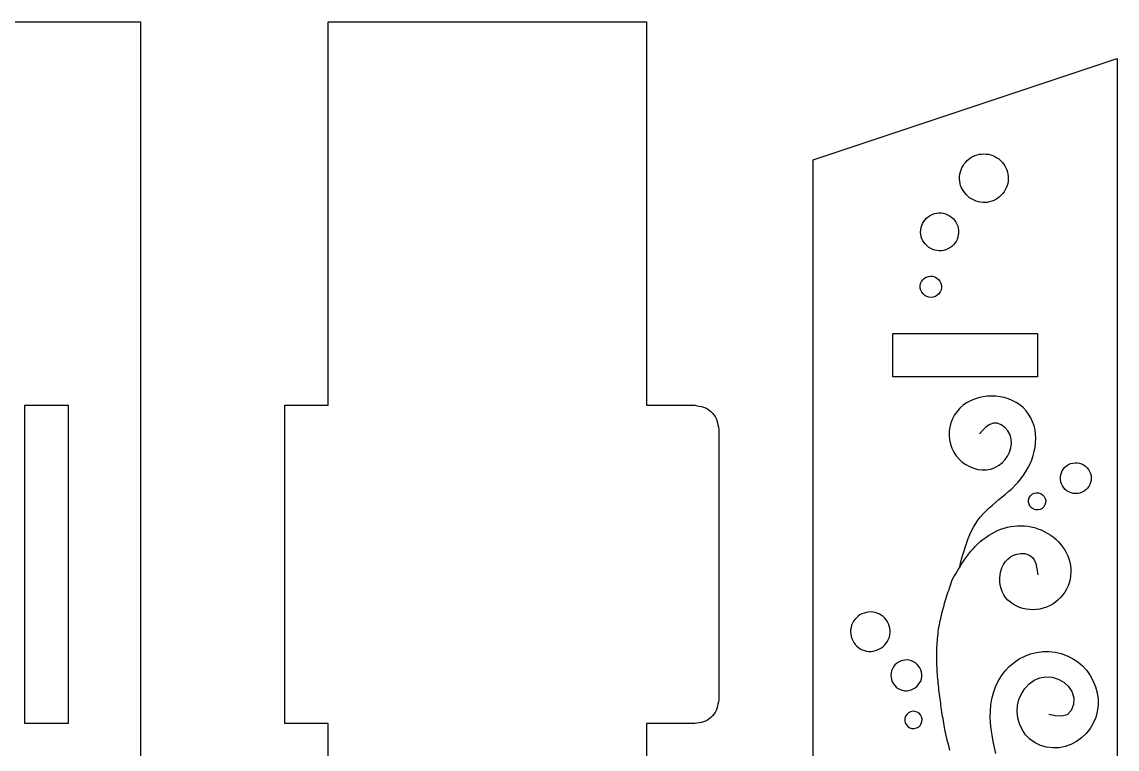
# Model space of a CAD drawing. Extents: x -3475 to 3475, y -2114 to 2114.
# Drawn here: x -1679 to -951, y 1578 to 2061 of the extents above; entities that cross this region are included whole.
import ezdxf

# ---------------------------------------------------------------- set-up
doc = ezdxf.new("R2010")
doc.units = 0
doc.header["$MEASUREMENT"] = 0
doc.layers.get('0').update_dxf_attribs({"linetype": 'CONTINUOUS'})

msp = doc.modelspace()

# ---------------------------------------------------------------- linework, layer by layer
for p, q in [((-2032.84, 2061.19), (-1600.13, 2061.19)), ((-1600.13, 2061.19), (-1600.13, 1340)), ((-1475.51, 2061.19), (-1263.96, 2061.19)), ((-1475.51, 1806.37), (-1475.51, 2061.19)), ((-1263.96, 2061.19), (-1263.96, 1806.37)), ((-1153.02, 1969.51), (-951.09, 2036.82)), ((-951.09, 2036.82), (-951.09, 1306.02)), ((-1045.53, 1972.35), (-1044.1, 1972.84)), ((-1044.1, 1972.84), (-1042.62, 1973.19)), ((-1042.62, 1973.19), (-1041.12, 1973.4)), ((-1041.12, 1973.4), (-1039.61, 1973.47)), ((-1039.61, 1973.47), (-1038.09, 1973.4)), ((-1038.09, 1973.4), (-1036.59, 1973.18)), ((-1036.59, 1973.18), (-1035.12, 1972.82)), ((-1035.12, 1972.82), (-1033.68, 1972.33)), ((-1153.02, 1306.02), (-1153.02, 1969.51)), ((-1054.2, 1964.29), (-1053.49, 1965.62)), ((-1053.49, 1965.62), (-1052.65, 1966.88)), ((-1052.65, 1966.88), (-1051.7, 1968.05)), ((-1051.7, 1968.05), (-1050.64, 1969.13)), ((-1050.64, 1969.13), (-1049.48, 1970.11)), ((-1049.48, 1970.11), (-1048.23, 1970.98)), ((-1048.23, 1970.98), (-1046.91, 1971.73)), ((-1046.91, 1971.73), (-1045.53, 1972.35)), ((-1033.68, 1972.33), (-1032.3, 1971.71)), ((-1032.3, 1971.71), (-1030.98, 1970.96)), ((-1030.98, 1970.96), (-1029.74, 1970.09)), ((-1029.74, 1970.09), (-1028.59, 1969.11)), ((-1028.59, 1969.11), (-1027.53, 1968.02)), ((-1027.53, 1968.02), (-1026.58, 1966.84)), ((-1026.58, 1966.84), (-1025.74, 1965.58)), ((-1025.74, 1965.58), (-1025.02, 1964.24)), ((-1055.81, 1956.92), (-1055.76, 1958.45)), ((-1055.76, 1958.45), (-1055.57, 1959.96)), ((-1055.57, 1959.96), (-1055.25, 1961.45)), ((-1055.25, 1961.45), (-1054.79, 1962.89)), ((-1054.79, 1962.89), (-1054.2, 1964.29)), ((-1025.02, 1964.24), (-1024.44, 1962.85)), ((-1024.44, 1962.85), (-1023.98, 1961.4)), ((-1023.98, 1961.4), (-1023.67, 1959.92)), ((-1023.67, 1959.92), (-1023.49, 1958.41)), ((-1023.49, 1958.41), (-1023.46, 1956.9)), ((-1055.72, 1955.39), (-1055.81, 1956.92)), ((-1055.48, 1953.88), (-1055.72, 1955.39)), ((-1055.09, 1952.42), (-1055.48, 1953.88)), ((-1054.55, 1951.02), (-1055.09, 1952.42)), ((-1053.86, 1949.71), (-1054.55, 1951.02)), ((-1024.74, 1951), (-1025.39, 1949.63)), ((-1024.21, 1952.42), (-1024.74, 1951)), ((-1023.82, 1953.89), (-1024.21, 1952.42)), ((-1023.57, 1955.39), (-1023.82, 1953.89)), ((-1023.46, 1956.9), (-1023.57, 1955.39)), ((-1053.04, 1948.48), (-1053.86, 1949.71)), ((-1052.1, 1947.31), (-1053.04, 1948.48)), ((-1051.08, 1946.2), (-1052.1, 1947.31)), ((-1050, 1945.11), (-1051.08, 1946.2)), ((-1048.9, 1944.05), (-1050, 1945.11)), ((-1047.52, 1943.38), (-1048.9, 1944.05)), ((-1030.38, 1944.04), (-1031.66, 1943.23)), ((-1029.18, 1944.96), (-1030.38, 1944.04)), ((-1028.07, 1945.99), (-1029.18, 1944.96)), ((-1027.06, 1947.12), (-1028.07, 1945.99)), ((-1026.17, 1948.33), (-1027.06, 1947.12)), ((-1025.39, 1949.63), (-1026.17, 1948.33)), ((-1046.14, 1942.74), (-1047.52, 1943.38)), ((-1044.74, 1942.16), (-1046.14, 1942.74)), ((-1043.32, 1941.68), (-1044.74, 1942.16)), ((-1041.88, 1941.32), (-1043.32, 1941.68)), ((-1040.41, 1941.12), (-1041.88, 1941.32)), ((-1038.92, 1941.1), (-1040.41, 1941.12)), ((-1037.41, 1941.23), (-1038.92, 1941.1)), ((-1035.92, 1941.52), (-1037.41, 1941.23)), ((-1034.45, 1941.96), (-1035.92, 1941.52)), ((-1033.02, 1942.53), (-1034.45, 1941.96)), ((-1031.66, 1943.23), (-1033.02, 1942.53)), ((-1079.6, 1928.56), (-1078.71, 1929.75)), ((-1078.71, 1929.75), (-1077.68, 1930.83)), ((-1077.68, 1930.83), (-1076.53, 1931.79)), ((-1076.53, 1931.79), (-1075.27, 1932.6)), ((-1075.27, 1932.6), (-1073.93, 1933.26)), ((-1073.93, 1933.26), (-1072.52, 1933.76)), ((-1072.52, 1933.76), (-1071.06, 1934.08)), ((-1071.06, 1934.08), (-1069.58, 1934.23)), ((-1069.58, 1934.23), (-1068.08, 1934.2)), ((-1068.08, 1934.2), (-1066.6, 1934)), ((-1066.6, 1934), (-1065.16, 1933.62)), ((-1065.16, 1933.62), (-1063.77, 1933.07)), ((-1063.77, 1933.07), (-1062.45, 1932.37)), ((-1062.45, 1932.37), (-1061.22, 1931.51)), ((-1061.22, 1931.51), (-1060.11, 1930.51)), ((-1060.11, 1930.51), (-1059.12, 1929.39)), ((-1059.12, 1929.39), (-1058.27, 1928.16)), ((-1081.68, 1921.47), (-1081.6, 1922.98)), ((-1081.6, 1922.98), (-1081.34, 1924.46)), ((-1081.34, 1924.46), (-1080.92, 1925.89)), ((-1080.92, 1925.89), (-1080.34, 1927.27)), ((-1080.34, 1927.27), (-1079.6, 1928.56)), ((-1058.27, 1928.16), (-1057.57, 1926.84)), ((-1057.57, 1926.84), (-1057.04, 1925.45)), ((-1057.04, 1925.45), (-1056.67, 1924)), ((-1056.67, 1924), (-1056.47, 1922.52)), ((-1056.47, 1922.52), (-1056.46, 1921.03)), ((-1081.58, 1919.96), (-1081.68, 1921.47)), ((-1081.31, 1918.49), (-1081.58, 1919.96)), ((-1080.85, 1917.08), (-1081.31, 1918.49)), ((-1080.19, 1915.77), (-1080.85, 1917.08)), ((-1079.37, 1914.56), (-1080.19, 1915.77)), ((-1078.42, 1913.43), (-1079.37, 1914.56)), ((-1058.13, 1915.34), (-1058.95, 1914.09)), ((-1057.46, 1916.67), (-1058.13, 1915.34)), ((-1056.96, 1918.08), (-1057.46, 1916.67)), ((-1056.62, 1919.54), (-1056.96, 1918.08)), ((-1056.46, 1921.03), (-1056.62, 1919.54)), ((-1077.38, 1912.35), (-1078.42, 1913.43)), ((-1076.29, 1911.3), (-1077.38, 1912.35)), ((-1074.93, 1910.64), (-1076.29, 1911.3)), ((-1073.56, 1910.03), (-1074.93, 1910.64)), ((-1072.17, 1909.52), (-1073.56, 1910.03)), ((-1070.76, 1909.16), (-1072.17, 1909.52)), ((-1069.3, 1908.99), (-1070.76, 1909.16)), ((-1067.82, 1909.04), (-1069.3, 1908.99)), ((-1066.34, 1909.29), (-1067.82, 1909.04)), ((-1064.89, 1909.71), (-1066.34, 1909.29)), ((-1063.5, 1910.3), (-1064.89, 1909.71)), ((-1062.2, 1911.05), (-1063.5, 1910.3)), ((-1061, 1911.94), (-1062.2, 1911.05)), ((-1059.91, 1912.95), (-1061, 1911.94)), ((-1058.95, 1914.09), (-1059.91, 1912.95)), ((-1081.96, 1885.79), (-1081.67, 1887.25)), ((-1081.95, 1884.29), (-1081.96, 1885.79)), ((-1081.67, 1887.25), (-1081.1, 1888.61)), ((-1081.1, 1888.61), (-1080.25, 1889.82)), ((-1080.25, 1889.82), (-1079.17, 1890.84)), ((-1079.17, 1890.84), (-1077.9, 1891.6)), ((-1077.9, 1891.6), (-1076.5, 1892.09)), ((-1076.5, 1892.09), (-1075.03, 1892.27)), ((-1075.03, 1892.27), (-1073.55, 1892.14)), ((-1073.55, 1892.14), (-1072.13, 1891.71)), ((-1072.13, 1891.71), (-1070.84, 1890.99)), ((-1070.84, 1890.99), (-1069.72, 1890.02)), ((-1069.72, 1890.02), (-1068.82, 1888.83)), ((-1068.82, 1888.83), (-1068.2, 1887.49)), ((-1068.2, 1887.49), (-1067.86, 1886.05)), ((-1067.86, 1886.05), (-1067.84, 1884.57)), ((-1081.61, 1882.85), (-1081.95, 1884.29)), ((-1080.95, 1881.56), (-1081.61, 1882.85)), ((-1080.02, 1880.42), (-1080.95, 1881.56)), ((-1078.96, 1879.37), (-1080.02, 1880.42)), ((-1077.61, 1878.73), (-1078.96, 1879.37)), ((-1076.22, 1878.25), (-1077.61, 1878.73)), ((-1074.78, 1878.07), (-1076.22, 1878.25)), ((-1073.31, 1878.26), (-1074.78, 1878.07)), ((-1071.9, 1878.76), (-1073.31, 1878.26)), ((-1070.63, 1879.53), (-1071.9, 1878.76)), ((-1069.55, 1880.53), (-1070.63, 1879.53)), ((-1068.7, 1881.75), (-1069.55, 1880.53)), ((-1068.12, 1883.11), (-1068.7, 1881.75)), ((-1067.84, 1884.57), (-1068.12, 1883.11)), ((-1100.13, 1825.28), (-1100.13, 1854.12)), ((-1100.13, 1854.12), (-1003.98, 1854.12)), ((-1003.98, 1854.12), (-1003.98, 1825.28)), ((-1003.98, 1825.28), (-1100.13, 1825.28)), ((-1677.06, 1806.37), (-1648.21, 1806.37)), ((-1677.06, 1594.82), (-1677.06, 1806.37)), ((-1648.21, 1806.37), (-1648.21, 1594.82)), ((-1504.35, 1806.37), (-1475.51, 1806.37)), ((-1504.35, 1594.82), (-1504.35, 1806.37)), ((-1263.96, 1806.37), (-1231.75, 1806.37)), ((-1231.75, 1806.37), (-1230.29, 1806.13)), ((-1230.29, 1806.13), (-1228.85, 1805.87)), ((-1228.85, 1805.87), (-1227.43, 1805.55)), ((-1227.43, 1805.55), (-1226.04, 1805.15)), ((-1053.43, 1806.38), (-1055.57, 1804.48)), ((-1051.09, 1808.02), (-1053.43, 1806.38)), ((-1048.58, 1809.39), (-1051.09, 1808.02)), ((-1045.94, 1810.51), (-1048.58, 1809.39)), ((-1043.18, 1811.37), (-1045.94, 1810.51)), ((-1040.36, 1811.98), (-1043.18, 1811.37)), ((-1037.48, 1812.35), (-1040.36, 1811.98)), ((-1034.6, 1812.5), (-1037.48, 1812.35)), ((-1031.72, 1812.41), (-1034.6, 1812.5)), ((-1028.88, 1812.08), (-1031.72, 1812.41)), ((-1026.09, 1811.51), (-1028.88, 1812.08)), ((-1023.36, 1810.69), (-1026.09, 1811.51)), ((-1020.73, 1809.61), (-1023.36, 1810.69)), ((-1018.2, 1808.26), (-1020.73, 1809.61)), ((-1015.82, 1806.67), (-1018.2, 1808.26)), ((-1013.61, 1804.84), (-1015.82, 1806.67)), ((-1226.04, 1805.15), (-1224.69, 1804.64)), ((-1224.69, 1804.64), (-1223.4, 1804)), ((-1223.4, 1804), (-1222.17, 1803.2)), ((-1222.17, 1803.2), (-1221.02, 1802.27)), ((-1221.02, 1802.27), (-1219.98, 1801.23)), ((-1219.98, 1801.23), (-1219.05, 1800.08)), ((-1219.05, 1800.08), (-1218.25, 1798.85)), ((-1218.25, 1798.85), (-1217.61, 1797.56)), ((-1059.15, 1799.96), (-1060.53, 1797.41)), ((-1057.49, 1802.32), (-1059.15, 1799.96)), ((-1055.57, 1804.48), (-1057.49, 1802.32)), ((-1011.62, 1802.79), (-1013.61, 1804.84)), ((-1009.87, 1800.53), (-1011.62, 1802.79)), ((-1008.4, 1798.1), (-1009.87, 1800.53)), ((-1007.21, 1795.5), (-1008.4, 1798.1)), ((-1217.61, 1797.56), (-1217.1, 1796.21)), ((-1217.1, 1796.21), (-1216.7, 1794.82)), ((-1216.7, 1794.82), (-1216.38, 1793.4)), ((-1216.38, 1793.4), (-1216.12, 1791.95)), ((-1216.12, 1791.95), (-1215.88, 1790.5)), ((-1062.34, 1791.95), (-1062.73, 1789.09)), ((-1061.6, 1794.73), (-1062.34, 1791.95)), ((-1060.53, 1797.41), (-1061.6, 1794.73)), ((-1038.12, 1791.98), (-1040.39, 1789.87)), ((-1035.79, 1793.62), (-1038.12, 1791.98)), ((-1033.34, 1794.53), (-1035.79, 1793.62)), ((-1030.76, 1794.49), (-1033.34, 1794.53)), ((-1028.13, 1793.5), (-1030.76, 1794.49)), ((-1025.67, 1791.74), (-1028.13, 1793.5)), ((-1023.61, 1789.44), (-1025.67, 1791.74)), ((-1006.3, 1792.79), (-1007.21, 1795.5)), ((-1005.65, 1789.99), (-1006.3, 1792.79)), ((-1215.88, 1790.5), (-1215.88, 1610.69)), ((-1062.73, 1789.09), (-1062.76, 1786.21)), ((-1062.76, 1786.21), (-1062.45, 1783.34)), ((-1040.39, 1789.87), (-1042.62, 1787.52)), ((-1022.16, 1786.81), (-1023.61, 1789.44)), ((-1021.4, 1783.99), (-1022.16, 1786.81)), ((-1021.26, 1781.08), (-1021.4, 1783.99)), ((-1005.26, 1787.14), (-1005.65, 1789.99)), ((-1005.12, 1784.27), (-1005.26, 1787.14)), ((-1005.23, 1781.41), (-1005.12, 1784.27)), ((-1062.45, 1783.34), (-1061.8, 1780.53)), ((-1061.8, 1780.53), (-1060.83, 1777.82)), ((-1060.83, 1777.82), (-1059.54, 1775.24)), ((-1022.57, 1775.34), (-1021.67, 1778.17)), ((-1021.67, 1778.17), (-1021.26, 1781.08)), ((-1006.11, 1775.75), (-1005.56, 1778.57)), ((-1005.56, 1778.57), (-1005.23, 1781.41)), ((-1059.54, 1775.24), (-1057.95, 1772.84)), ((-1057.95, 1772.84), (-1056.08, 1770.65)), ((-1056.08, 1770.65), (-1053.96, 1768.69)), ((-1027.56, 1768.14), (-1025.57, 1770.26)), ((-1025.57, 1770.26), (-1023.89, 1772.68)), ((-1023.89, 1772.68), (-1022.57, 1775.34)), ((-1008.95, 1767.58), (-1007.82, 1770.25)), ((-1007.82, 1770.25), (-1006.87, 1772.98)), ((-1006.87, 1772.98), (-1006.11, 1775.75)), ((-1053.96, 1768.69), (-1051.62, 1767.01)), ((-1051.62, 1767.01), (-1049.09, 1765.61)), ((-1049.09, 1765.61), (-1046.39, 1764.54)), ((-1046.39, 1764.54), (-1043.56, 1763.82)), ((-1043.56, 1763.82), (-1040.68, 1763.48)), ((-1040.68, 1763.48), (-1037.8, 1763.54)), ((-1037.8, 1763.54), (-1034.99, 1764.03)), ((-1034.99, 1764.03), (-1032.32, 1764.98)), ((-1032.32, 1764.98), (-1029.82, 1766.36)), ((-1029.82, 1766.36), (-1027.56, 1768.14)), ((-1013.32, 1759.99), (-1011.71, 1762.44)), ((-1011.71, 1762.44), (-1010.26, 1764.97)), ((-1010.26, 1764.97), (-1008.95, 1767.58)), ((-988.12, 1761.51), (-987.58, 1762.87)), ((-987.58, 1762.87), (-986.79, 1764.13)), ((-986.79, 1764.13), (-985.79, 1765.26)), ((-985.79, 1765.26), (-984.63, 1766.23)), ((-984.63, 1766.23), (-983.35, 1767.03)), ((-983.35, 1767.03), (-981.98, 1767.63)), ((-981.98, 1767.63), (-980.55, 1768.03)), ((-980.55, 1768.03), (-979.07, 1768.22)), ((-979.07, 1768.22), (-977.57, 1768.18)), ((-977.57, 1768.18), (-976.1, 1767.93)), ((-976.1, 1767.93), (-974.67, 1767.47)), ((-974.67, 1767.47), (-973.33, 1766.8)), ((-973.33, 1766.8), (-972.1, 1765.95)), ((-972.1, 1765.95), (-971.01, 1764.93)), ((-971.01, 1764.93), (-970.08, 1763.76)), ((-970.08, 1763.76), (-969.33, 1762.46)), ((-969.33, 1762.46), (-968.78, 1761.07)), ((-1018.88, 1753.24), (-1016.91, 1755.38)), ((-1016.91, 1755.38), (-1015.05, 1757.63)), ((-1015.05, 1757.63), (-1013.32, 1759.99)), ((-988.76, 1757.09), (-988.64, 1758.6)), ((-988.38, 1755.62), (-988.76, 1757.09)), ((-988.64, 1758.6), (-988.46, 1760.08)), ((-988.46, 1760.08), (-988.12, 1761.51)), ((-987.94, 1754.19), (-988.38, 1755.62)), ((-968.69, 1755.16), (-969.2, 1753.76)), ((-968.78, 1761.07), (-968.43, 1759.61)), ((-968.39, 1756.63), (-968.69, 1755.16)), ((-968.43, 1759.61), (-968.3, 1758.12)), ((-968.3, 1758.12), (-968.39, 1756.63)), ((-1027.44, 1745.5), (-1025.24, 1747.35)), ((-1025.24, 1747.35), (-1023.06, 1749.24)), ((-1023.06, 1749.24), (-1020.93, 1751.2)), ((-1020.93, 1751.2), (-1018.88, 1753.24)), ((-1008.72, 1746.27), (-1007.59, 1747.29)), ((-1007.59, 1747.29), (-1006.25, 1747.98)), ((-1006.25, 1747.98), (-1004.79, 1748.31)), ((-1004.79, 1748.31), (-1003.29, 1748.24)), ((-1003.29, 1748.24), (-1001.85, 1747.79)), ((-1001.85, 1747.79), (-1000.59, 1746.99)), ((-987.37, 1752.84), (-987.94, 1754.19)), ((-986.59, 1751.6), (-987.37, 1752.84)), ((-985.59, 1750.5), (-986.59, 1751.6)), ((-984.42, 1749.56), (-985.59, 1750.5)), ((-983.11, 1748.8), (-984.42, 1749.56)), ((-981.71, 1748.23), (-983.11, 1748.8)), ((-980.26, 1747.88), (-981.71, 1748.23)), ((-978.77, 1747.73), (-980.26, 1747.88)), ((-977.28, 1747.81), (-978.77, 1747.73)), ((-975.82, 1748.1), (-977.28, 1747.81)), ((-974.41, 1748.6), (-975.82, 1748.1)), ((-973.08, 1749.3), (-974.41, 1748.6)), ((-971.88, 1750.19), (-973.08, 1749.3)), ((-970.82, 1751.24), (-971.88, 1750.19)), ((-969.92, 1752.44), (-970.82, 1751.24)), ((-969.2, 1753.76), (-969.92, 1752.44)), ((-1036.12, 1738.19), (-1034.01, 1740.04)), ((-1034.01, 1740.04), (-1031.85, 1741.87)), ((-1031.85, 1741.87), (-1029.65, 1743.68)), ((-1029.65, 1743.68), (-1027.44, 1745.5)), ((-1010.03, 1742.07), (-1009.89, 1743.58)), ((-1009.63, 1740.61), (-1010.03, 1742.07)), ((-1009.89, 1743.58), (-1009.51, 1745.01)), ((-1009.01, 1739.27), (-1009.63, 1740.61)), ((-1009.51, 1745.01), (-1008.72, 1746.27)), ((-1000.59, 1746.99), (-999.57, 1745.88)), ((-999.07, 1740.14), (-999.88, 1738.87)), ((-999.57, 1745.88), (-998.88, 1744.54)), ((-998.62, 1741.57), (-999.07, 1740.14)), ((-998.88, 1744.54), (-998.55, 1743.07)), ((-998.55, 1743.07), (-998.62, 1741.57)), ((-1041.89, 1732.26), (-1040.07, 1734.32)), ((-1040.07, 1734.32), (-1038.14, 1736.29)), ((-1038.14, 1736.29), (-1036.12, 1738.19)), ((-1008.01, 1738.16), (-1009.01, 1739.27)), ((-1006.73, 1737.35), (-1008.01, 1738.16)), ((-1005.29, 1736.9), (-1006.73, 1737.35)), ((-1003.79, 1736.83), (-1005.29, 1736.9)), ((-1002.32, 1737.16), (-1003.79, 1736.83)), ((-1000.98, 1737.85), (-1002.32, 1737.16)), ((-999.88, 1738.87), (-1000.98, 1737.85)), ((-1047.77, 1723.02), (-1046.49, 1725.47)), ((-1046.49, 1725.47), (-1045.09, 1727.84)), ((-1045.09, 1727.84), (-1043.56, 1730.1)), ((-1043.56, 1730.1), (-1041.89, 1732.26)), ((-1026.19, 1724.71), (-1023.99, 1725.33)), ((-1023.99, 1725.33), (-1021.76, 1725.81)), ((-1021.76, 1725.81), (-1019.51, 1726.15)), ((-1019.51, 1726.15), (-1017.24, 1726.34)), ((-1017.24, 1726.34), (-1014.96, 1726.38)), ((-1014.96, 1726.38), (-1012.68, 1726.28)), ((-1012.68, 1726.28), (-1010.4, 1726.02)), ((-1010.4, 1726.02), (-1008.15, 1725.62)), ((-1008.15, 1725.62), (-1005.92, 1725.07)), ((-1050.03, 1717.88), (-1048.95, 1720.48)), ((-1048.95, 1720.48), (-1047.77, 1723.02)), ((-1040.26, 1717.26), (-1038.44, 1718.61)), ((-1038.44, 1718.61), (-1036.55, 1719.88)), ((-1036.55, 1719.88), (-1034.58, 1721.06)), ((-1034.58, 1721.06), (-1032.56, 1722.14)), ((-1032.56, 1722.14), (-1030.48, 1723.11)), ((-1030.48, 1723.11), (-1028.36, 1723.97)), ((-1028.36, 1723.97), (-1026.19, 1724.71)), ((-1005.92, 1725.07), (-1003.73, 1724.39)), ((-1003.73, 1724.39), (-1001.59, 1723.57)), ((-1001.59, 1723.57), (-999.5, 1722.61)), ((-999.5, 1722.61), (-997.48, 1721.51)), ((-997.48, 1721.51), (-995.54, 1720.29)), ((-995.54, 1720.29), (-993.68, 1718.94)), ((-993.68, 1718.94), (-991.91, 1717.46)), ((-1052.83, 1709.71), (-1051.96, 1712.48)), ((-1051.96, 1712.48), (-1051.03, 1715.2)), ((-1051.03, 1715.2), (-1050.03, 1717.88)), ((-1048.24, 1709.41), (-1046.78, 1711.1)), ((-1046.78, 1711.1), (-1045.26, 1712.74)), ((-1045.26, 1712.74), (-1043.67, 1714.31)), ((-1043.67, 1714.31), (-1042, 1715.82)), ((-1042, 1715.82), (-1040.26, 1717.26)), ((-991.91, 1717.46), (-990.25, 1715.87)), ((-990.25, 1715.87), (-988.71, 1714.17)), ((-988.71, 1714.17), (-987.29, 1712.36)), ((-987.29, 1712.36), (-986.01, 1710.46)), ((-1055.2, 1701.23), (-1054.44, 1704.08)), ((-1054.44, 1704.08), (-1053.65, 1706.91)), ((-1053.65, 1706.91), (-1052.83, 1709.71)), ((-1053.58, 1702.16), (-1052.31, 1704.03)), ((-1052.31, 1704.03), (-1051, 1705.87)), ((-1051, 1705.87), (-1049.65, 1707.66)), ((-1049.65, 1707.66), (-1048.24, 1709.41)), ((-1025.34, 1702.48), (-1023.79, 1704.19)), ((-1023.79, 1704.19), (-1021.96, 1705.62)), ((-1021.96, 1705.62), (-1019.86, 1706.74)), ((-1019.86, 1706.74), (-1017.53, 1707.48)), ((-1017.53, 1707.48), (-1015.1, 1707.84)), ((-1015.1, 1707.84), (-1012.72, 1707.8)), ((-1012.72, 1707.8), (-1010.5, 1707.32)), ((-1010.5, 1707.32), (-1008.6, 1706.4)), ((-1008.6, 1706.4), (-1007.12, 1705.02)), ((-1007.12, 1705.02), (-1006, 1703.24)), ((-986.01, 1710.46), (-984.89, 1708.48)), ((-984.89, 1708.48), (-983.93, 1706.42)), ((-983.93, 1706.42), (-983.14, 1704.28)), ((-983.14, 1704.28), (-982.53, 1702.08)), ((-1058.37, 1694.41), (-1057.2, 1696.38)), ((-1057.2, 1696.38), (-1056.02, 1698.33)), ((-1056.02, 1698.33), (-1055.92, 1698.48)), ((-1055.95, 1698.37), (-1055.92, 1698.48)), ((-1055.92, 1698.48), (-1055.2, 1701.23)), ((-1055.92, 1698.48), (-1054.81, 1700.26)), ((-1054.81, 1700.26), (-1053.58, 1702.16)), ((-1028.87, 1693.88), (-1028.38, 1696.2)), ((-1028.38, 1696.2), (-1027.63, 1698.43)), ((-1027.63, 1698.43), (-1026.62, 1700.54)), ((-1026.62, 1700.54), (-1025.34, 1702.48)), ((-1006, 1703.24), (-1005.19, 1701.16)), ((-1005.19, 1701.16), (-1004.6, 1698.84)), ((-1004.6, 1698.84), (-1004.15, 1696.36)), ((-1004.15, 1696.36), (-1003.79, 1693.8)), ((-982.53, 1702.08), (-982.11, 1699.83)), ((-982.11, 1699.83), (-981.89, 1697.55)), ((-981.89, 1697.55), (-981.86, 1695.25)), ((-1061.63, 1687.62), (-1061.15, 1689.04)), ((-1061.15, 1689.04), (-1060.67, 1690.46)), ((-1060.67, 1690.46), (-1059.52, 1692.44)), ((-1059.52, 1692.44), (-1058.37, 1694.41)), ((-1029.09, 1691.54), (-1028.87, 1693.88)), ((-1029.06, 1689.21), (-1029.09, 1691.54)), ((-1028.78, 1686.91), (-1029.06, 1689.21)), ((-982.38, 1690.7), (-982.94, 1688.48)), ((-982.02, 1692.96), (-982.38, 1690.7)), ((-981.86, 1695.25), (-982.02, 1692.96)), ((-1063.96, 1680.51), (-1063.51, 1681.94)), ((-1063.51, 1681.94), (-1063.04, 1683.36)), ((-1063.04, 1683.36), (-1062.57, 1684.78)), ((-1062.57, 1684.78), (-1062.1, 1686.2)), ((-1062.1, 1686.2), (-1061.63, 1687.62)), ((-1028.24, 1684.68), (-1028.78, 1686.91)), ((-1027.46, 1682.54), (-1028.24, 1684.68)), ((-1026.43, 1680.52), (-1027.46, 1682.54)), ((-985.79, 1682.26), (-987.12, 1680.39)), ((-984.65, 1684.24), (-985.79, 1682.26)), ((-983.69, 1686.32), (-984.65, 1684.24)), ((-982.94, 1688.48), (-983.69, 1686.32)), ((-1066.13, 1673.38), (-1065.72, 1674.81)), ((-1065.72, 1674.81), (-1065.29, 1676.24)), ((-1065.29, 1676.24), (-1064.86, 1677.66)), ((-1064.86, 1677.66), (-1064.41, 1679.09)), ((-1064.41, 1679.09), (-1063.96, 1680.51)), ((-1025.16, 1678.66), (-1026.43, 1680.52)), ((-1023.66, 1676.97), (-1025.16, 1678.66)), ((-1021.96, 1675.46), (-1023.66, 1676.97)), ((-1020.09, 1674.13), (-1021.96, 1675.46)), ((-992.02, 1675.59), (-993.91, 1674.3)), ((-990.24, 1677.04), (-992.02, 1675.59)), ((-988.61, 1678.65), (-990.24, 1677.04)), ((-987.12, 1680.39), (-988.61, 1678.65)), ((-1122.04, 1667.08), (-1123.26, 1666.22)), ((-1120.71, 1667.79), (-1122.04, 1667.08)), ((-1119.32, 1668.35), (-1120.71, 1667.79)), ((-1117.87, 1668.75), (-1119.32, 1668.35)), ((-1116.39, 1668.98), (-1117.87, 1668.75)), ((-1114.89, 1669.04), (-1116.39, 1668.98)), ((-1113.4, 1668.93), (-1114.89, 1669.04)), ((-1111.92, 1668.65), (-1113.4, 1668.93)), ((-1110.49, 1668.2), (-1111.92, 1668.65)), ((-1109.12, 1667.59), (-1110.49, 1668.2)), ((-1107.83, 1666.83), (-1109.12, 1667.59)), ((-1068.01, 1666.19), (-1067.66, 1667.63)), ((-1067.66, 1667.63), (-1067.3, 1669.07)), ((-1067.3, 1669.07), (-1066.92, 1670.51)), ((-1066.92, 1670.51), (-1066.53, 1671.94)), ((-1066.53, 1671.94), (-1066.13, 1673.38)), ((-1018.08, 1673.01), (-1020.09, 1674.13)), ((-1015.96, 1672.08), (-1018.08, 1673.01)), ((-1013.76, 1671.37), (-1015.96, 1672.08)), ((-1011.51, 1670.86), (-1013.76, 1671.37)), ((-1009.23, 1670.58), (-1011.51, 1670.86)), ((-1006.94, 1670.5), (-1009.23, 1670.58)), ((-1004.65, 1670.64), (-1006.94, 1670.5)), ((-1002.39, 1670.97), (-1004.65, 1670.64)), ((-1000.17, 1671.51), (-1002.39, 1670.97)), ((-998, 1672.25), (-1000.17, 1671.51)), ((-995.91, 1673.18), (-998, 1672.25)), ((-993.91, 1674.3), (-995.91, 1673.18)), ((-1127.55, 1660.18), (-1127.96, 1658.73)), ((-1126.98, 1661.57), (-1127.55, 1660.18)), ((-1126.26, 1662.88), (-1126.98, 1661.57)), ((-1125.39, 1664.1), (-1126.26, 1662.88)), ((-1124.39, 1665.22), (-1125.39, 1664.1)), ((-1123.26, 1666.22), (-1124.39, 1665.22)), ((-1106.63, 1665.93), (-1107.83, 1666.83)), ((-1105.54, 1664.89), (-1106.63, 1665.93)), ((-1104.58, 1663.74), (-1105.54, 1664.89)), ((-1103.75, 1662.5), (-1104.58, 1663.74)), ((-1103.08, 1661.16), (-1103.75, 1662.5)), ((-1102.56, 1659.75), (-1103.08, 1661.16)), ((-1069.47, 1658.93), (-1069.22, 1660.39)), ((-1069.22, 1660.39), (-1068.94, 1661.84)), ((-1068.94, 1661.84), (-1068.65, 1663.29)), ((-1068.65, 1663.29), (-1068.34, 1664.74)), ((-1068.34, 1664.74), (-1068.01, 1666.19)), ((-1128.2, 1657.25), (-1128.27, 1655.76)), ((-1128.27, 1655.76), (-1128.16, 1654.26)), ((-1127.96, 1658.73), (-1128.2, 1657.25)), ((-1128.16, 1654.26), (-1127.89, 1652.78)), ((-1127.89, 1652.78), (-1127.45, 1651.35)), ((-1102.2, 1658.29), (-1102.56, 1659.75)), ((-1102.44, 1652.3), (-1102.12, 1653.77)), ((-1102.01, 1656.8), (-1102.2, 1658.29)), ((-1102.12, 1653.77), (-1101.98, 1655.28)), ((-1101.98, 1655.28), (-1102.01, 1656.8)), ((-1070.42, 1651.58), (-1070.28, 1653.05)), ((-1070.28, 1653.05), (-1070.11, 1654.53)), ((-1070.11, 1654.53), (-1069.92, 1656)), ((-1069.92, 1656), (-1069.71, 1657.46)), ((-1069.71, 1657.46), (-1069.47, 1658.93)), ((-1127.45, 1651.35), (-1126.85, 1649.97)), ((-1126.85, 1649.97), (-1126.1, 1648.67)), ((-1126.1, 1648.67), (-1125.2, 1647.47)), ((-1125.2, 1647.47), (-1124.18, 1646.38)), ((-1124.18, 1646.38), (-1123.04, 1645.42)), ((-1123.04, 1645.42), (-1121.79, 1644.58)), ((-1107.58, 1645.14), (-1106.49, 1646.19)), ((-1106.49, 1646.19), (-1105.45, 1647.28)), ((-1105.45, 1647.28), (-1104.48, 1648.41)), ((-1104.48, 1648.41), (-1103.63, 1649.61)), ((-1103.63, 1649.61), (-1102.95, 1650.91)), ((-1102.95, 1650.91), (-1102.44, 1652.3)), ((-1070.88, 1644.15), (-1070.83, 1645.64)), ((-1070.83, 1645.64), (-1070.75, 1647.13)), ((-1070.75, 1647.13), (-1070.66, 1648.61)), ((-1070.66, 1648.61), (-1070.55, 1650.1)), ((-1070.55, 1650.1), (-1070.42, 1651.58)), ((-1121.79, 1644.58), (-1120.45, 1643.88)), ((-1120.45, 1643.88), (-1119.03, 1643.34)), ((-1119.03, 1643.34), (-1117.56, 1642.96)), ((-1117.56, 1642.96), (-1116.07, 1642.76)), ((-1116.07, 1642.76), (-1114.59, 1642.75)), ((-1114.59, 1642.75), (-1113.13, 1642.95)), ((-1113.13, 1642.95), (-1111.72, 1643.34)), ((-1111.72, 1643.34), (-1110.32, 1643.86)), ((-1110.32, 1643.86), (-1108.95, 1644.48)), ((-1108.95, 1644.48), (-1107.58, 1645.14)), ((-1070.95, 1639.68), (-1070.94, 1641.17)), ((-1070.94, 1638.18), (-1070.95, 1639.68)), ((-1070.94, 1641.17), (-1070.92, 1642.66)), ((-1070.91, 1636.69), (-1070.94, 1638.18)), ((-1070.92, 1642.66), (-1070.88, 1644.15)), ((-1016.15, 1637.84), (-1012.48, 1639.72)), ((-1012.48, 1639.72), (-1008.61, 1641.17)), ((-1008.61, 1641.17), (-1004.61, 1642.17)), ((-1004.61, 1642.17), (-1000.51, 1642.69)), ((-1000.51, 1642.69), (-996.38, 1642.73)), ((-996.38, 1642.73), (-992.26, 1642.29)), ((-992.26, 1642.29), (-988.24, 1641.37)), ((-988.24, 1641.37), (-984.35, 1639.99)), ((-984.35, 1639.99), (-980.66, 1638.14)), ((-980.66, 1638.14), (-977.23, 1635.86)), ((-1100.44, 1631.35), (-1100.99, 1629.96)), ((-1099.7, 1632.65), (-1100.44, 1631.35)), ((-1098.77, 1633.83), (-1099.7, 1632.65)), ((-1097.68, 1634.85), (-1098.77, 1633.83)), ((-1096.45, 1635.71), (-1097.68, 1634.85)), ((-1095.12, 1636.38), (-1096.45, 1635.71)), ((-1093.7, 1636.85), (-1095.12, 1636.38)), ((-1092.22, 1637.11), (-1093.7, 1636.85)), ((-1090.73, 1637.15), (-1092.22, 1637.11)), ((-1089.24, 1636.98), (-1090.73, 1637.15)), ((-1087.8, 1636.59), (-1089.24, 1636.98)), ((-1086.43, 1635.99), (-1087.8, 1636.59)), ((-1085.16, 1635.19), (-1086.43, 1635.99)), ((-1084.02, 1634.22), (-1085.16, 1635.19)), ((-1083.03, 1633.1), (-1084.02, 1634.22)), ((-1082.22, 1631.85), (-1083.03, 1633.1)), ((-1081.6, 1630.49), (-1082.22, 1631.85)), ((-1070.87, 1635.19), (-1070.91, 1636.69)), ((-1070.82, 1633.7), (-1070.87, 1635.19)), ((-1070.75, 1632.2), (-1070.82, 1633.7)), ((-1070.68, 1630.71), (-1070.75, 1632.2)), ((-1070.59, 1629.21), (-1070.68, 1630.71)), ((-1025.55, 1629.86), (-1022.73, 1632.88)), ((-1022.73, 1632.88), (-1019.59, 1635.55)), ((-1019.59, 1635.55), (-1016.15, 1637.84)), ((-977.23, 1635.86), (-974.1, 1633.17)), ((-974.1, 1633.17), (-971.31, 1630.12)), ((-1101.33, 1628.51), (-1101.46, 1627.02)), ((-1101.46, 1627.02), (-1101.36, 1625.52)), ((-1101.36, 1625.52), (-1101.05, 1624.06)), ((-1100.99, 1629.96), (-1101.33, 1628.51)), ((-1101.05, 1624.06), (-1100.52, 1622.65)), ((-1081.65, 1623.14), (-1081.2, 1624.56)), ((-1081.18, 1629.05), (-1081.6, 1630.49)), ((-1081.2, 1624.56), (-1080.97, 1626.05)), ((-1080.97, 1627.56), (-1081.18, 1629.05)), ((-1080.97, 1626.05), (-1080.97, 1627.56)), ((-1070.49, 1627.72), (-1070.59, 1629.21)), ((-1070.37, 1626.23), (-1070.49, 1627.72)), ((-1070.25, 1624.74), (-1070.37, 1626.23)), ((-1070.12, 1623.25), (-1070.25, 1624.74)), ((-1030.16, 1622.99), (-1028.03, 1626.55)), ((-1028.03, 1626.55), (-1025.55, 1629.86)), ((-1009.6, 1621.31), (-1006.24, 1623.74)), ((-1006.24, 1623.74), (-1002.49, 1625.34)), ((-1002.49, 1625.34), (-998.45, 1625.98)), ((-998.45, 1625.98), (-994.32, 1625.67)), ((-994.32, 1625.67), (-990.29, 1624.45)), ((-990.29, 1624.45), (-986.58, 1622.4)), ((-971.31, 1630.12), (-968.9, 1626.76)), ((-968.9, 1626.76), (-966.9, 1623.13)), ((-1100.52, 1622.65), (-1099.81, 1621.34)), ((-1099.81, 1621.34), (-1098.91, 1620.15)), ((-1098.91, 1620.15), (-1097.84, 1619.11)), ((-1097.84, 1619.11), (-1096.63, 1618.22)), ((-1096.63, 1618.22), (-1095.3, 1617.52)), ((-1095.3, 1617.52), (-1093.88, 1617)), ((-1093.88, 1617), (-1092.4, 1616.71)), ((-1092.4, 1616.71), (-1090.92, 1616.65)), ((-1090.92, 1616.65), (-1089.47, 1616.85)), ((-1089.47, 1616.85), (-1088.06, 1617.28)), ((-1088.06, 1617.28), (-1086.68, 1617.87)), ((-1086.68, 1617.87), (-1085.32, 1618.52)), ((-1085.32, 1618.52), (-1084.24, 1619.58)), ((-1084.24, 1619.58), (-1083.22, 1620.67)), ((-1083.22, 1620.67), (-1082.34, 1621.85)), ((-1082.34, 1621.85), (-1081.65, 1623.14)), ((-1069.98, 1621.77), (-1070.12, 1623.25)), ((-1069.83, 1620.28), (-1069.98, 1621.77)), ((-1069.67, 1618.8), (-1069.83, 1620.28)), ((-1069.5, 1617.32), (-1069.67, 1618.8)), ((-1069.33, 1615.84), (-1069.5, 1617.32)), ((-1033.33, 1615.37), (-1031.93, 1619.25)), ((-1031.93, 1619.25), (-1030.16, 1622.99)), ((-1014.71, 1614.74), (-1012.45, 1618.25)), ((-1012.45, 1618.25), (-1009.6, 1621.31)), ((-986.58, 1622.4), (-983.42, 1619.58)), ((-983.42, 1619.58), (-981.11, 1616.09)), ((-981.11, 1616.09), (-979.93, 1612.03)), ((-966.9, 1623.13), (-965.36, 1619.28)), ((-965.36, 1619.28), (-964.31, 1615.27)), ((-1216.12, 1609.23), (-1216.38, 1607.79)), ((-1215.88, 1610.69), (-1216.12, 1609.23)), ((-1069.15, 1614.36), (-1069.33, 1615.84)), ((-1068.96, 1612.88), (-1069.15, 1614.36)), ((-1068.77, 1611.41), (-1068.96, 1612.88)), ((-1068.57, 1609.93), (-1068.77, 1611.41)), ((-1068.36, 1608.46), (-1068.57, 1609.93)), ((-1035.02, 1607.42), (-1034.36, 1611.41)), ((-1034.36, 1611.41), (-1033.33, 1615.37)), ((-1017.24, 1606.89), (-1016.3, 1610.92)), ((-1016.3, 1610.92), (-1014.71, 1614.74)), ((-979.93, 1612.03), (-980.11, 1607.61)), ((-964.31, 1615.27), (-963.75, 1611.17)), ((-963.75, 1611.17), (-963.73, 1607.04)), ((-1218.25, 1602.33), (-1219.05, 1601.11)), ((-1217.61, 1603.63), (-1218.25, 1602.33)), ((-1217.1, 1604.98), (-1217.61, 1603.63)), ((-1216.7, 1606.37), (-1217.1, 1604.98)), ((-1216.38, 1607.79), (-1216.7, 1606.37)), ((-1089.76, 1602.01), (-1090.87, 1600.99)), ((-1088.43, 1602.7), (-1089.76, 1602.01)), ((-1086.96, 1603.03), (-1088.43, 1602.7)), ((-1085.46, 1602.97), (-1086.96, 1603.03)), ((-1084.02, 1602.51), (-1085.46, 1602.97)), ((-1082.76, 1601.7), (-1084.02, 1602.51)), ((-1081.74, 1600.59), (-1082.76, 1601.7)), ((-1068.15, 1606.99), (-1068.36, 1608.46)), ((-1067.94, 1605.52), (-1068.15, 1606.99)), ((-1067.72, 1604.05), (-1067.94, 1605.52)), ((-1067.49, 1602.58), (-1067.72, 1604.05)), ((-1067.27, 1601.11), (-1067.49, 1602.58)), ((-1035.36, 1599.35), (-1035.34, 1603.4)), ((-1035.34, 1603.4), (-1035.02, 1607.42)), ((-1017.49, 1602.76), (-1017.24, 1606.89)), ((-1017.07, 1598.64), (-1017.49, 1602.76)), ((-981.58, 1603.56), (-984.19, 1600.76)), ((-980.11, 1607.61), (-981.58, 1603.56)), ((-964.25, 1602.95), (-965.33, 1598.97)), ((-963.73, 1607.04), (-964.25, 1602.95)), ((-1648.21, 1594.82), (-1677.06, 1594.82)), ((-1475.51, 1594.82), (-1504.35, 1594.82)), ((-1475.51, 1340), (-1475.51, 1594.82)), ((-1263.96, 1594.82), (-1263.96, 1340)), ((-1231.75, 1594.82), (-1263.96, 1594.82)), ((-1230.29, 1595.06), (-1231.75, 1594.82)), ((-1228.85, 1595.32), (-1230.29, 1595.06)), ((-1227.43, 1595.64), (-1228.85, 1595.32)), ((-1226.04, 1596.04), (-1227.43, 1595.64)), ((-1224.69, 1596.55), (-1226.04, 1596.04)), ((-1223.4, 1597.19), (-1224.69, 1596.55)), ((-1222.17, 1597.99), (-1223.4, 1597.19)), ((-1221.02, 1598.92), (-1222.17, 1597.99)), ((-1219.98, 1599.96), (-1221.02, 1598.92)), ((-1219.05, 1601.11), (-1219.98, 1599.96)), ((-1092.13, 1598.29), (-1092.2, 1596.79)), ((-1092.2, 1596.79), (-1091.87, 1595.32)), ((-1091.68, 1599.72), (-1092.13, 1598.29)), ((-1091.87, 1595.32), (-1091.17, 1593.99)), ((-1090.87, 1600.99), (-1091.68, 1599.72)), ((-1082.09, 1593.65), (-1081.23, 1594.86)), ((-1081.05, 1599.26), (-1081.74, 1600.59)), ((-1081.23, 1594.86), (-1080.77, 1596.28)), ((-1080.72, 1597.79), (-1081.05, 1599.26)), ((-1080.77, 1596.28), (-1080.72, 1597.79)), ((-1067.04, 1599.64), (-1067.27, 1601.11)), ((-1066.81, 1598.17), (-1067.04, 1599.64)), ((-1066.57, 1596.7), (-1066.81, 1598.17)), ((-1066.34, 1595.24), (-1066.57, 1596.7)), ((-1066.1, 1593.77), (-1066.34, 1595.24)), ((-1035.14, 1595.29), (-1035.36, 1599.35)), ((-1034.71, 1591.22), (-1035.14, 1595.29)), ((-1015.97, 1594.64), (-1017.07, 1598.64)), ((-1014.23, 1590.88), (-1015.97, 1594.64)), ((-991.97, 1599.94), (-996.52, 1600.81)), ((-987.76, 1599.71), (-991.97, 1599.94)), ((-984.19, 1600.76), (-987.76, 1599.71)), ((-966.96, 1595.16), (-969.09, 1591.59)), ((-965.33, 1598.97), (-966.96, 1595.16)), ((-1091.17, 1593.99), (-1090.16, 1592.88)), ((-1090.16, 1592.88), (-1088.89, 1592.07)), ((-1088.89, 1592.07), (-1087.44, 1591.6)), ((-1087.44, 1591.6), (-1085.95, 1591.55)), ((-1085.95, 1591.55), (-1084.53, 1591.94)), ((-1084.53, 1591.94), (-1083.15, 1592.57)), ((-1083.15, 1592.57), (-1082.09, 1593.65)), ((-1065.86, 1592.3), (-1066.1, 1593.77)), ((-1065.62, 1590.84), (-1065.86, 1592.3)), ((-1065.15, 1588.89), (-1065.62, 1590.84)), ((-1064.67, 1586.94), (-1065.15, 1588.89)), ((-1034.11, 1587.14), (-1034.71, 1591.22)), ((-1033.4, 1583.05), (-1034.11, 1587.14)), ((-1011.9, 1587.47), (-1014.23, 1590.88)), ((-1009.01, 1584.52), (-1011.9, 1587.47)), ((-971.68, 1588.33), (-974.68, 1585.44)), ((-969.09, 1591.59), (-971.68, 1588.33)), ((-1064.19, 1584.99), (-1064.67, 1586.94)), ((-1063.71, 1583.04), (-1064.19, 1584.99)), ((-1063.23, 1581.09), (-1063.71, 1583.04)), ((-1062.75, 1579.13), (-1063.23, 1581.09)), ((-1032.6, 1578.96), (-1033.4, 1583.05)), ((-1005.63, 1582.13), (-1009.01, 1584.52)), ((-1001.9, 1580.32), (-1005.63, 1582.13)), ((-997.92, 1579.14), (-1001.9, 1580.32)), ((-981.73, 1581.04), (-985.63, 1579.63)), ((-978.05, 1582.99), (-981.73, 1581.04)), ((-974.68, 1585.44), (-978.05, 1582.99)), ((-1062.27, 1577.18), (-1062.75, 1579.13)), ((-1031.77, 1574.88), (-1032.6, 1578.96)), ((-993.81, 1578.64), (-997.92, 1579.14)), ((-989.69, 1578.82), (-993.81, 1578.64)), ((-985.63, 1579.63), (-989.69, 1578.82))]:
    msp.add_line(p, q)

doc.saveas('drawing.dxf')
